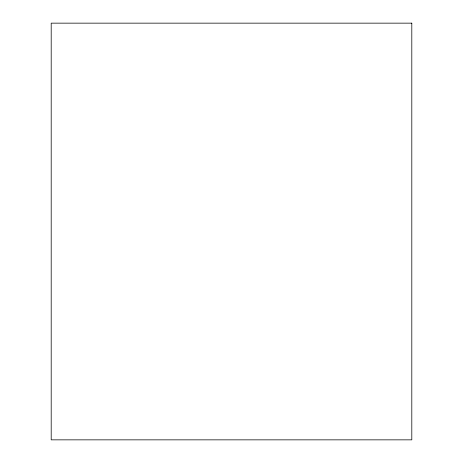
<?xml version="1.0" encoding="UTF-8"?>
<svg xmlns="http://www.w3.org/2000/svg" width="463" height="463" viewBox="0 0 463 463"><rect width="100%" height="100%" fill="white"/><g stroke="black" fill="none" stroke-linecap="round" stroke-linejoin="round"><path stroke-width="0.69" d="M411.804 23.15L51.196 23.15L51.196 439.85L411.804 439.85L411.804 23.15"/></g></svg>
